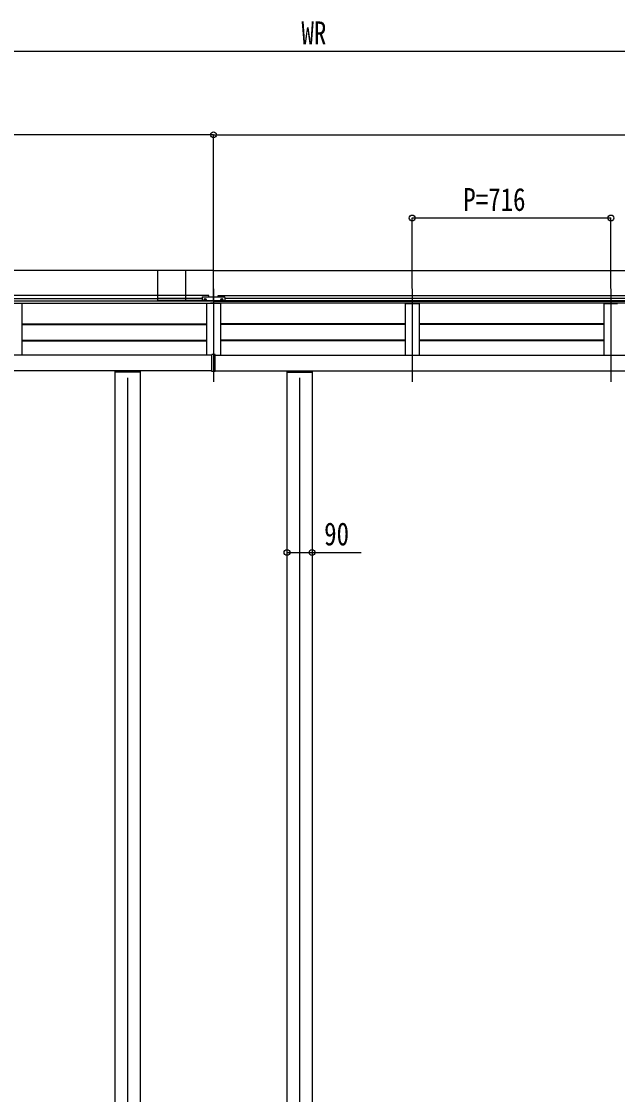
# Model space of a CAD drawing. Units: millimetres, scale not verified. Extents: x -10512 to 10512, y -7425 to 7425.
# Drawn here: x -6612 to -4464, y -4363 to -496 of the extents above; entities that cross this region are included whole.
import ezdxf
from ezdxf.enums import TextEntityAlignment as Align

# ---------------------------------------------------------------- set-up
doc = ezdxf.new("R2010")
doc.units = ezdxf.units.MM
doc.header["$LTSCALE"] = 40
for name, color, linetype in [('0-3_YKK_12', 2, 'Continuous'), ('0-4_YKK_13', 4, 'Continuous'), ('0-5_YKK_A1', 4, 'Continuous'), ('0-6_YKK_D', 6, 'Continuous')]:
    doc.layers.add(name, color=color, linetype=linetype)
doc.styles.add('ＭＳ ゴシック', font='')
doc.styles.get('ＭＳ ゴシック').set_extended_font_data('MS Gothic')

msp = doc.modelspace()

# ---------------------------------------------------------------- linework, layer by layer
at = {"layer": '0-3_YKK_12'}
for p, q in [((-5919.9, -1460.06), (-5919.9, -1795.04)), ((-5203.9, -1460.06), (-5203.9, -1795.04)), ((-4487.9, -1460.06), (-4487.9, -1795.04)), ((-6229.9, -1780.96), (-6229.9, -5024.53)), ((-5609.9, -1780.96), (-5609.9, -5024.53))]:
    msp.add_line(p, q, dxfattribs=at)
at = {"layer": '0-4_YKK_13'}
for p, q in [((-6119.9, -1503.62), (-6119.9, -1393.32)), ((-6019.9, -1503.62), (-6019.9, -1393.32)), ((-8733.9, -1494.42), (-5960.9, -1494.42)), ((-5959.9, -1494.42), (-6119.9, -1494.42)), ((-5939.9, -1503.62), (-6119.9, -1503.62)), ((-5936.4, -1502.62), (-5936.4, -1502.62)), ((-5903.4, -1502.62), (-5919.9, -1502.62)), ((-5899.9, -1503.62), (-5529.9, -1503.62)), ((-5529.9, -1494.42), (-5879.9, -1494.42)), ((-2339.9, -1494.42), (-5878.9, -1494.42))]:
    msp.add_line(p, q, dxfattribs=at)
for points in [[(-8733.9, -1393.32), (-8733.9, -1503.41), (-5919.9, -1503.41), (-5919.9, -1393.32)], [(-2339.9, -1393.32), (-2339.9, -1503.41), (-5919.9, -1503.41), (-5919.9, -1393.32)]]:
    msp.add_lwpolyline(points, close=True, dxfattribs=at)
for centre, start, end in [((-5933.59, -1519.09), 99.69178, 112.19901), ((-5906.21, -1519.09), 67.80099, 80.30822)]:
    msp.add_arc(centre, 16.71, start, end, dxfattribs=at)
at = {"layer": '0-5_YKK_A1'}
for p, q in [((-5919.9, -1504.72), (-8733.9, -1504.72)), ((-5936.4, -1484.18), (-8717.4, -1484.18)), ((-5960.9, -1490.62), (-5960.9, -1503.62)), ((-5960.9, -1503.62), (-5936.9, -1503.62)), ((-5959.4, -1489.12), (-5880.4, -1489.12)), ((-5954.3, -1499.12), (-5945.5, -1499.12)), ((-5952.15, -1498.62), (-5951.04, -1498.61)), ((-5952.15, -1499.62), (-5951.04, -1499.64)), ((-5951.04, -1498.61), (-5950.52, -1498.5)), ((-5951.04, -1499.64), (-5950.52, -1499.74)), ((-5950.42, -1497.99), (-5950.52, -1498.5)), ((-5950.42, -1500.26), (-5950.52, -1499.74)), ((-5950.4, -1496.88), (-5950.42, -1497.99)), ((-5950.4, -1501.37), (-5950.42, -1500.26)), ((-5949.9, -1503.52), (-5949.9, -1494.72)), ((-5949.4, -1496.88), (-5949.38, -1497.99)), ((-5949.4, -1501.37), (-5949.38, -1500.26)), ((-5949.38, -1497.99), (-5949.28, -1498.5)), ((-5949.38, -1500.26), (-5949.28, -1499.74)), ((-5948.76, -1498.61), (-5949.28, -1498.5)), ((-5948.76, -1499.64), (-5949.28, -1499.74)), ((-5947.66, -1498.62), (-5948.76, -1498.61)), ((-5947.66, -1499.62), (-5948.76, -1499.64)), ((-5936.9, -1501.62), (-5902.9, -1501.62)), ((-5936.9, -1501.62), (-5936.9, -1503.62)), ((-5936.78, -1501.76), (-5936.73, -1501.76)), ((-5936.4, -1489.12), (-5936.4, -1484.18)), ((-5936.4, -1503.99), (-5936.4, -1501.62)), ((-5935.17, -1503.13), (-5935.12, -1503.13)), ((-5934.25, -1502.34), (-5934.24, -1502.33)), ((-5933.74, -1501.76), (-5933.69, -1501.76)), ((-5932.13, -1503.13), (-5932.08, -1503.13)), ((-5930.7, -1501.76), (-5930.65, -1501.76)), ((-5930.38, -1502), (-5930.3, -1501.95)), ((-5929.09, -1503.13), (-5929.04, -1503.13)), ((-5927.74, -1502.87), (-5927.74, -1502.87)), ((-5927.66, -1501.76), (-5927.61, -1501.76)), ((-5926.05, -1503.13), (-5926, -1503.13)), ((-5925.58, -1502.74), (-5925.49, -1502.68)), ((-5924.62, -1501.76), (-5924.57, -1501.76)), ((-5924.62, -1501.77), (-5924.62, -1501.76)), ((-5923.01, -1503.13), (-5922.96, -1503.13)), ((-5921.58, -1501.76), (-5921.53, -1501.76)), ((-5921.24, -1503.41), (-5921.23, -1503.4)), ((-5919.97, -1503.13), (-5919.92, -1503.13)), ((-5919.9, -1504.72), (-2339.9, -1504.72)), ((-5918.54, -1501.76), (-5918.49, -1501.76)), ((-5918.12, -1502.3), (-5918.11, -1502.3)), ((-5918.09, -1501.7), (-5918, -1501.64)), ((-5916.93, -1503.13), (-5916.88, -1503.13)), ((-5915.5, -1501.76), (-5915.45, -1501.76)), ((-5913.89, -1503.13), (-5913.84, -1503.13)), ((-5912.46, -1501.76), (-5912.41, -1501.76)), ((-5911.61, -1502.84), (-5911.6, -1502.84)), ((-5910.85, -1503.13), (-5910.8, -1503.13)), ((-5909.42, -1501.76), (-5909.37, -1501.76)), ((-5908.82, -1501.85), (-5908.81, -1501.85)), ((-5908.79, -1503.38), (-5908.71, -1503.33)), ((-5907.81, -1503.13), (-5907.76, -1503.13)), ((-5906.38, -1501.76), (-5906.33, -1501.76)), ((-5905.1, -1503.38), (-5905.09, -1503.37)), ((-5904.77, -1503.13), (-5904.72, -1503.13)), ((-5903.4, -1484.18), (-2356.4, -1484.18)), ((-5903.4, -1489.12), (-5903.4, -1484.18)), ((-5903.4, -1503.99), (-5903.4, -1501.62)), ((-5903.34, -1501.76), (-5903.29, -1501.76)), ((-5902.9, -1501.62), (-5902.9, -1503.62)), ((-5902.9, -1503.62), (-5878.9, -1503.62)), ((-5894.3, -1499.12), (-5885.5, -1499.12)), ((-5892.15, -1498.62), (-5891.04, -1498.61)), ((-5892.15, -1499.62), (-5891.04, -1499.64)), ((-5891.04, -1498.61), (-5890.52, -1498.5)), ((-5891.04, -1499.64), (-5890.52, -1499.74)), ((-5890.42, -1497.99), (-5890.52, -1498.5)), ((-5890.42, -1500.26), (-5890.52, -1499.74)), ((-5890.4, -1496.88), (-5890.42, -1497.99)), ((-5890.4, -1501.37), (-5890.42, -1500.26)), ((-5889.9, -1503.52), (-5889.9, -1494.72)), ((-5889.4, -1496.88), (-5889.38, -1497.99)), ((-5889.4, -1501.37), (-5889.38, -1500.26)), ((-5889.38, -1497.99), (-5889.28, -1498.5)), ((-5889.38, -1500.26), (-5889.28, -1499.74)), ((-5888.76, -1498.61), (-5889.28, -1498.5)), ((-5888.76, -1499.64), (-5889.28, -1499.74)), ((-5887.66, -1498.62), (-5888.76, -1498.61)), ((-5887.66, -1499.62), (-5888.76, -1499.64)), ((-5878.9, -1490.62), (-5878.9, -1503.62)), ((-8744.2, -1512.02), (-5909.6, -1512.02)), ((-6610.9, -1513.93), (-6610.9, -1698.72)), ((-5944.9, -1513.93), (-5944.9, -1698.72)), ((-5939.08, -1512.87), (-5943.92, -1512.94)), ((-5900.73, -1512.87), (-5939.08, -1512.87)), ((-2329.6, -1512.02), (-5930.2, -1512.02)), ((-5895.89, -1512.94), (-5900.73, -1512.87)), ((-5894.9, -1513.93), (-5894.9, -1698.72)), ((-5228.9, -1513.93), (-5228.9, -1698.72)), ((-5227.92, -1512.94), (-5223.08, -1512.87)), ((-5223.08, -1512.87), (-5184.73, -1512.87)), ((-5184.73, -1512.87), (-5179.89, -1512.94)), ((-5178.9, -1513.93), (-5178.9, -1698.72)), ((-4512.9, -1513.93), (-4512.9, -1698.72)), ((-4511.92, -1512.94), (-4507.08, -1512.87)), ((-4507.08, -1512.87), (-4468.73, -1512.87)), ((-4468.73, -1512.87), (-4463.89, -1512.94)), ((-6610.93, -1588.37), (-5944.93, -1588.37)), ((-6610.9, -1585.44), (-5944.9, -1585.44)), ((-5228.9, -1585.44), (-5894.9, -1585.44)), ((-5228.87, -1588.37), (-5894.87, -1588.37)), ((-4512.93, -1585.44), (-5178.93, -1585.44)), ((-4512.9, -1588.37), (-5178.9, -1588.37)), ((-6610.93, -1647.28), (-5944.93, -1647.28)), ((-6610.9, -1644.35), (-5944.9, -1644.35)), ((-5228.9, -1644.35), (-5894.9, -1644.35)), ((-5228.87, -1647.28), (-5894.87, -1647.28)), ((-4512.93, -1644.35), (-5178.93, -1644.35)), ((-4512.9, -1647.28), (-5178.9, -1647.28)), ((-5926.4, -1698.72), (-8733.9, -1698.72)), ((-5913.4, -1696.54), (-5926.4, -1696.54)), ((-5913.4, -1757.46), (-5913.4, -1696.54)), ((-5913.4, -1698.72), (-2339.9, -1698.72)), ((-5926.4, -1755.04), (-8733.9, -1755.04)), ((-6275.1, -1755.04), (-6275.1, -4924.53)), ((-6184.7, -1759.77), (-6275.1, -1759.77)), ((-6257.4, -1755.04), (-6257.4, -1759.77)), ((-6202.4, -1755.04), (-6202.4, -1759.77)), ((-6184.7, -1755.04), (-6184.7, -4924.53)), ((-5913.4, -1755.04), (-2339.9, -1755.04)), ((-5655.1, -1755.04), (-5655.1, -4924.53)), ((-5655.1, -1759.77), (-5564.7, -1759.77)), ((-5637.4, -1755.04), (-5637.4, -1759.77)), ((-5582.4, -1755.04), (-5582.4, -1759.77)), ((-5564.7, -1755.04), (-5564.7, -4924.53))]:
    msp.add_line(p, q, dxfattribs=at)
for points in [[(-5936.4, -1504.72), (-5936.4, -1503.99), (-8717.4, -1503.99)], [(-5903.4, -1504.72), (-5903.4, -1503.99), (-2356.4, -1503.99)], [(-5913.4, -1757.46), (-5926.4, -1757.46), (-5926.4, -1696.54)]]:
    msp.add_lwpolyline(points, dxfattribs=at)
msp.add_lwpolyline([(-5936.9, -1501.62), (-5902.9, -1501.62), (-5902.9, -1503.62), (-5936.9, -1503.62)], close=True, dxfattribs=at)
for centre, radius in [((-5949.9, -1499.12), 4), ((-5947.78, -1501.25), 0.3), ((-5889.9, -1499.12), 4), ((-5887.78, -1501.25), 0.3)]:
    msp.add_circle(centre, radius, dxfattribs=at)
for centre, radius, start, end in [((-5959.4, -1490.62), 1.5, 90, 180), ((-5949.9, -1499.12), 2.3, 167.44414, 192.55586), ((-5949.9, -1499.12), 2.3, 77.44414, 102.55586), ((-5949.9, -1499.12), 2.3, 257.44414, 282.55586), ((-5949.9, -1499.12), 2.3, 347.44414, 12.55586), ((-5889.9, -1499.12), 2.3, 167.44414, 192.55586), ((-5889.9, -1499.12), 2.3, 77.44414, 102.55586), ((-5889.9, -1499.12), 2.3, 257.44414, 282.55586), ((-5889.9, -1499.12), 2.3, 347.44414, 12.55586), ((-5880.4, -1490.62), 1.5, 0, 90), ((-6611.9, -1513.93), 0.997, 0.14352, 89.33218), ((-5943.9, -1513.94), 0.997, 90.66775, 180.15039), ((-5895.9, -1513.93), 0.997, 0.14352, 89.33218), ((-5227.9, -1513.93), 0.997, 90.66782, 179.85648), ((-5179.9, -1513.94), 0.997, 359.84961, 89.33225), ((-4511.9, -1513.93), 0.997, 90.66782, 179.85648)]:
    msp.add_arc(centre, radius, start, end, dxfattribs=at)
at = {"layer": '0-6_YKK_D'}
for p, q in [((-2444.9, -604.72), (-8628.9, -604.72)), ((-5919.9, -904.72), (-8733.9, -904.72)), ((-5919.9, -1471.22), (-5919.9, -903.72)), ((-5919.9, -1471.22), (-5919.9, -903.72)), ((-5919.9, -904.72), (-2339.9, -904.72)), ((-5203.9, -1459.06), (-5203.9, -1203.72)), ((-4487.9, -1204.72), (-5203.9, -1204.72)), ((-4487.9, -1459.06), (-4487.9, -1203.72))]:
    msp.add_line(p, q, dxfattribs=at)
msp.add_lwpolyline([(-5655.1, -2409.83), (-5564.7, -2409.83), (-5388.2, -2409.83)], dxfattribs=at)
for centre in [(-5919.9, -904.72), (-5919.9, -904.72), (-5203.9, -1204.72), (-4487.9, -1204.72), (-5655.1, -2409.83), (-5564.7, -2409.83)]:
    msp.add_circle(centre, 10.62, dxfattribs=at)

# ---------------------------------------------------------------- texts
at = {"layer": '0-6_YKK_D', "style": 'ＭＳ ゴシック', "width": 0.8}
for s, p in [('WR', (-5602.9, -603.72)), ('P=716', (-5019.9, -1203.72)), ('90', (-5521.2, -2408.83))]:
    msp.add_text(s, height=82.48, dxfattribs=at).set_placement(p, align=Align.BOTTOM_LEFT)

doc.saveas('drawing.dxf')
